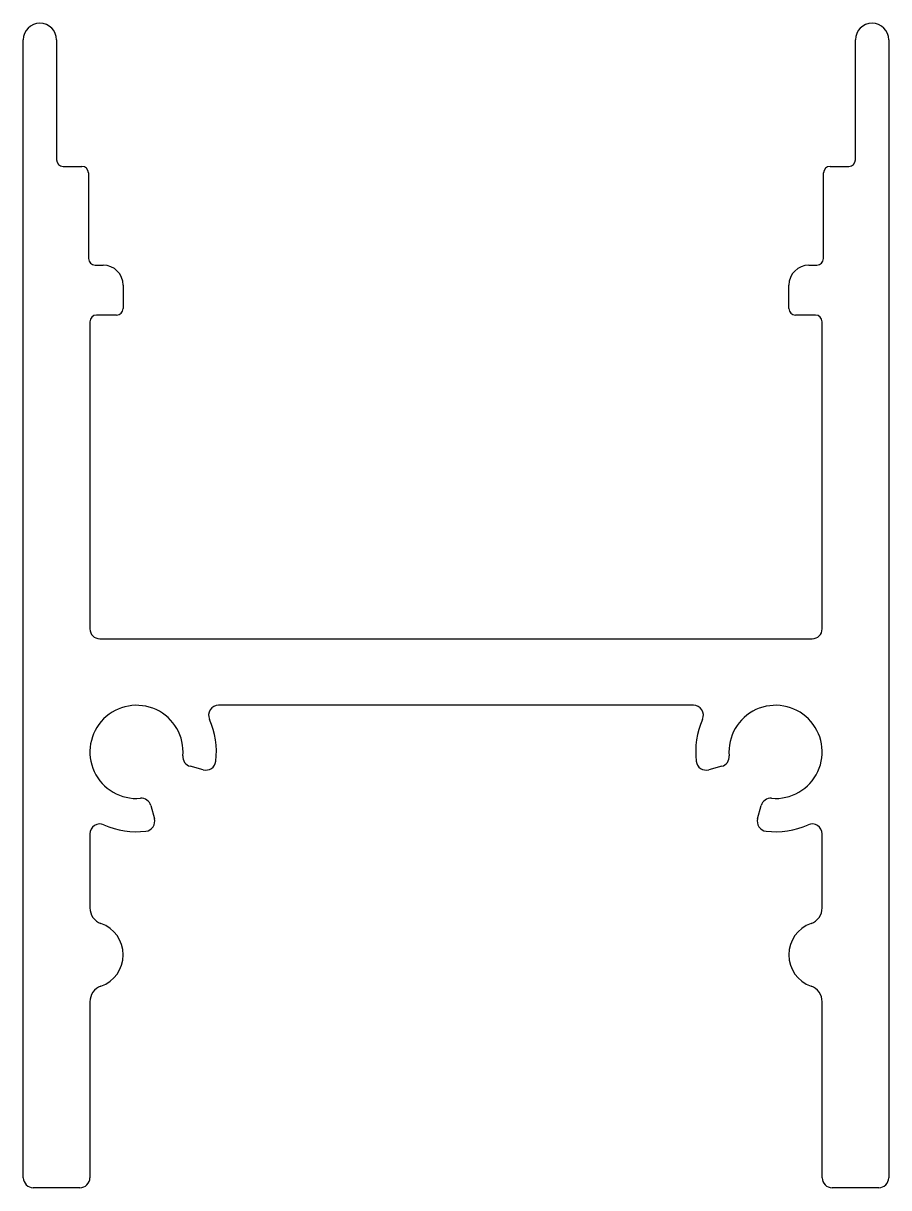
# Model space of a CAD drawing. Extents: x 1977.2 to 2003.2, y 1743.2 to 1778.2.
import ezdxf

# ---------------------------------------------------------------- set-up
doc = ezdxf.new("R2010")
doc.units = 0
doc.layers.get('0').update_dxf_attribs({"linetype": 'CONTINUOUS'})

msp = doc.modelspace()

# ---------------------------------------------------------------- linework, layer by layer
for p, q in [((1977.221, 1743.516), (1977.221, 1777.716)), ((1978.221, 1777.716), (1978.221, 1774.116)), ((2002.221, 1774.116), (2002.221, 1777.716)), ((2003.221, 1777.716), (2003.221, 1743.516)), ((1978.421, 1773.916), (1978.979, 1773.916)), ((2001.462, 1773.916), (2002.021, 1773.916)), ((1979.179, 1773.716), (1979.179, 1771.145)), ((2001.262, 1771.145), (2001.262, 1773.716)), ((1979.379, 1770.945), (1979.621, 1770.945)), ((2000.821, 1770.945), (2001.062, 1770.945)), ((1980.221, 1770.345), (1980.221, 1769.645)), ((2000.221, 1769.645), (2000.221, 1770.345)), ((1980.021, 1769.445), (1979.421, 1769.445)), ((2001.021, 1769.445), (2000.421, 1769.445)), ((1979.221, 1769.245), (1979.221, 1760.016)), ((2001.221, 1760.016), (2001.221, 1769.245)), ((1979.521, 1759.716), (1990.221, 1759.716)), ((1990.221, 1759.716), (2000.921, 1759.716)), ((1990.221, 1757.716), (1983.086, 1757.716)), ((1997.355, 1757.716), (1990.221, 1757.716)), ((1982.628, 1755.778), (1982.237, 1755.883)), ((1998.204, 1755.883), (1997.813, 1755.778)), ((1981.054, 1754.7), (1981.158, 1754.308)), ((1999.283, 1754.308), (1999.387, 1754.7)), ((1979.221, 1753.85), (1979.221, 1751.63)), ((2001.221, 1751.63), (2001.221, 1753.85)), ((1979.221, 1748.802), (1979.221, 1743.516)), ((2001.221, 1743.516), (2001.221, 1748.802)), ((1978.921, 1743.216), (1977.521, 1743.216)), ((2002.921, 1743.216), (2001.521, 1743.216))]:
    msp.add_line(p, q)
for centre, radius, start, end in [((1977.721, 1777.716), 0.5, 90, 180), ((1977.721, 1777.716), 0.5, 0, 90), ((2002.721, 1777.716), 0.5, 90, 180), ((2002.721, 1777.716), 0.5, 0, 90), ((1978.421, 1774.116), 0.2, 180, 270), ((1978.979, 1773.716), 0.2, 0, 90), ((2001.462, 1773.716), 0.2, 90, 180), ((2002.021, 1774.116), 0.2, 270, 360), ((1979.379, 1771.145), 0.2, 180, 270), ((2001.062, 1771.145), 0.2, 270, 360), ((1979.621, 1770.345), 0.6, 0, 90), ((2000.821, 1770.345), 0.6, 90, 180), ((1980.021, 1769.645), 0.2, 270, 0), ((2000.421, 1769.645), 0.2, 180, 270), ((1979.421, 1769.245), 0.2, 90, 180), ((2001.021, 1769.245), 0.2, 0, 90), ((1979.521, 1760.016), 0.3, 180, 270), ((2000.921, 1760.016), 0.3, 270, 360), ((1980.621, 1756.316), 1.4, 355.1642, 274.8358), ((1983.086, 1757.416), 0.3, 90, 204.0421), ((1997.355, 1757.416), 0.3, 335.9579, 90), ((1999.821, 1756.316), 1.4, 265.1642, 184.8358), ((1980.621, 1756.316), 2.4, 353.2132, 24.0421), ((1999.821, 1756.316), 2.4, 155.9579, 186.7868), ((1982.314, 1756.173), 0.3, 175.1642, 255), ((1982.706, 1756.068), 0.3, 255, 353.2132), ((1997.735, 1756.068), 0.3, 186.7868, 285), ((1998.127, 1756.173), 0.3, 285, 4.8358), ((1980.764, 1754.622), 0.3, 15, 94.8358), ((1999.677, 1754.622), 0.3, 85.1642, 165), ((1980.869, 1754.231), 0.3, 276.7868, 15), ((1999.572, 1754.231), 0.3, 165, 263.2132), ((1979.521, 1753.85), 0.3, 65.9579, 180), ((1980.621, 1756.316), 2.4, 245.9579, 276.7868), ((1999.821, 1756.316), 2.4, 263.2132, 294.0421), ((2000.921, 1753.85), 0.3, 0, 114.0421), ((1979.721, 1751.63), 0.5, 180, 250.5288), ((2000.721, 1751.63), 0.5, 289.4712, 360), ((1979.221, 1750.216), 1, 289.4712, 70.5288), ((2001.221, 1750.216), 1, 109.4712, 250.5288), ((1979.721, 1748.802), 0.5, 109.4712, 180), ((2000.721, 1748.802), 0.5, 0, 70.5288), ((1977.521, 1743.516), 0.3, 180, 270), ((1978.921, 1743.516), 0.3, 270, 0), ((2001.521, 1743.516), 0.3, 180, 270), ((2002.921, 1743.516), 0.3, 270, 0)]:
    msp.add_arc(centre, radius, start, end)

doc.saveas('drawing.dxf')
